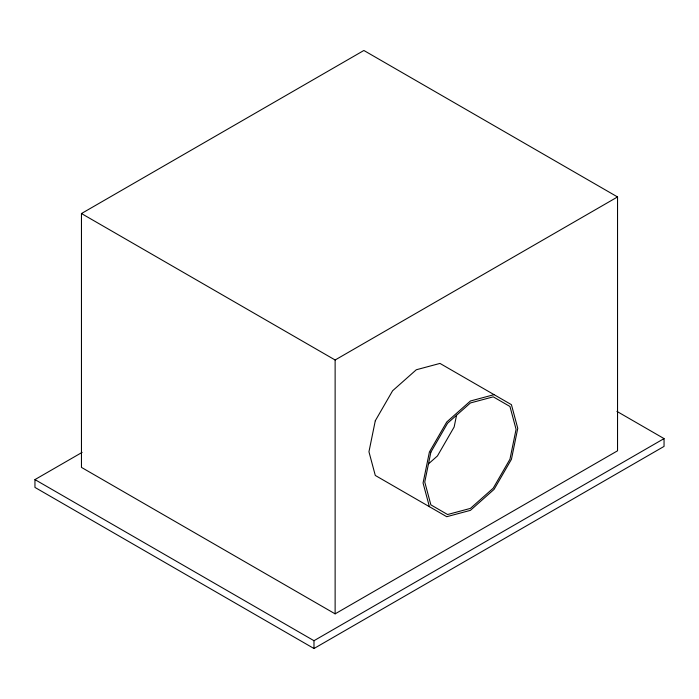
<?xml version="1.0" encoding="UTF-8"?>
<svg xmlns="http://www.w3.org/2000/svg" width="699" height="699" viewBox="0 0 699 699"><rect width="100%" height="100%" fill="white"/><g stroke="black" fill="none" stroke-linecap="round" stroke-linejoin="round"><path stroke-width="1.05" d="M456.552 415.25L454.149 426.993L437.443 455.94L428.47 463.891M81.46 213.536L363.873 50.485L617.54 196.943L617.54 450.803L335.127 613.853L81.46 467.395L81.46 213.536L335.127 359.994L617.54 196.943M616.911 411.379L664.05 438.596L664.05 446.408L313.982 648.515L34.95 487.413L34.95 479.601L82.133 452.367M34.95 479.601L313.982 640.703L664.05 438.596M494.088 394.655L470.418 400.999L446.74 421.995L429.404 452.017L423.061 483.018L429.404 506.696M335.127 359.994L335.127 613.853M313.982 640.703L313.982 648.515M375.293 420.772L368.95 451.772L375.293 475.451L446.74 516.701L470.418 510.357L494.088 489.361L511.423 459.339L517.767 428.338L511.423 404.669L439.977 363.419L416.298 369.762L392.62 390.75L375.293 420.772M430.872 452.148L424.756 482.039L430.872 504.87L447.587 514.525L470.418 508.4L493.249 488.155L509.955 459.208L516.08 429.317L509.955 406.486L493.249 396.84L470.418 402.956L447.587 423.201L430.872 452.148"/></g></svg>
